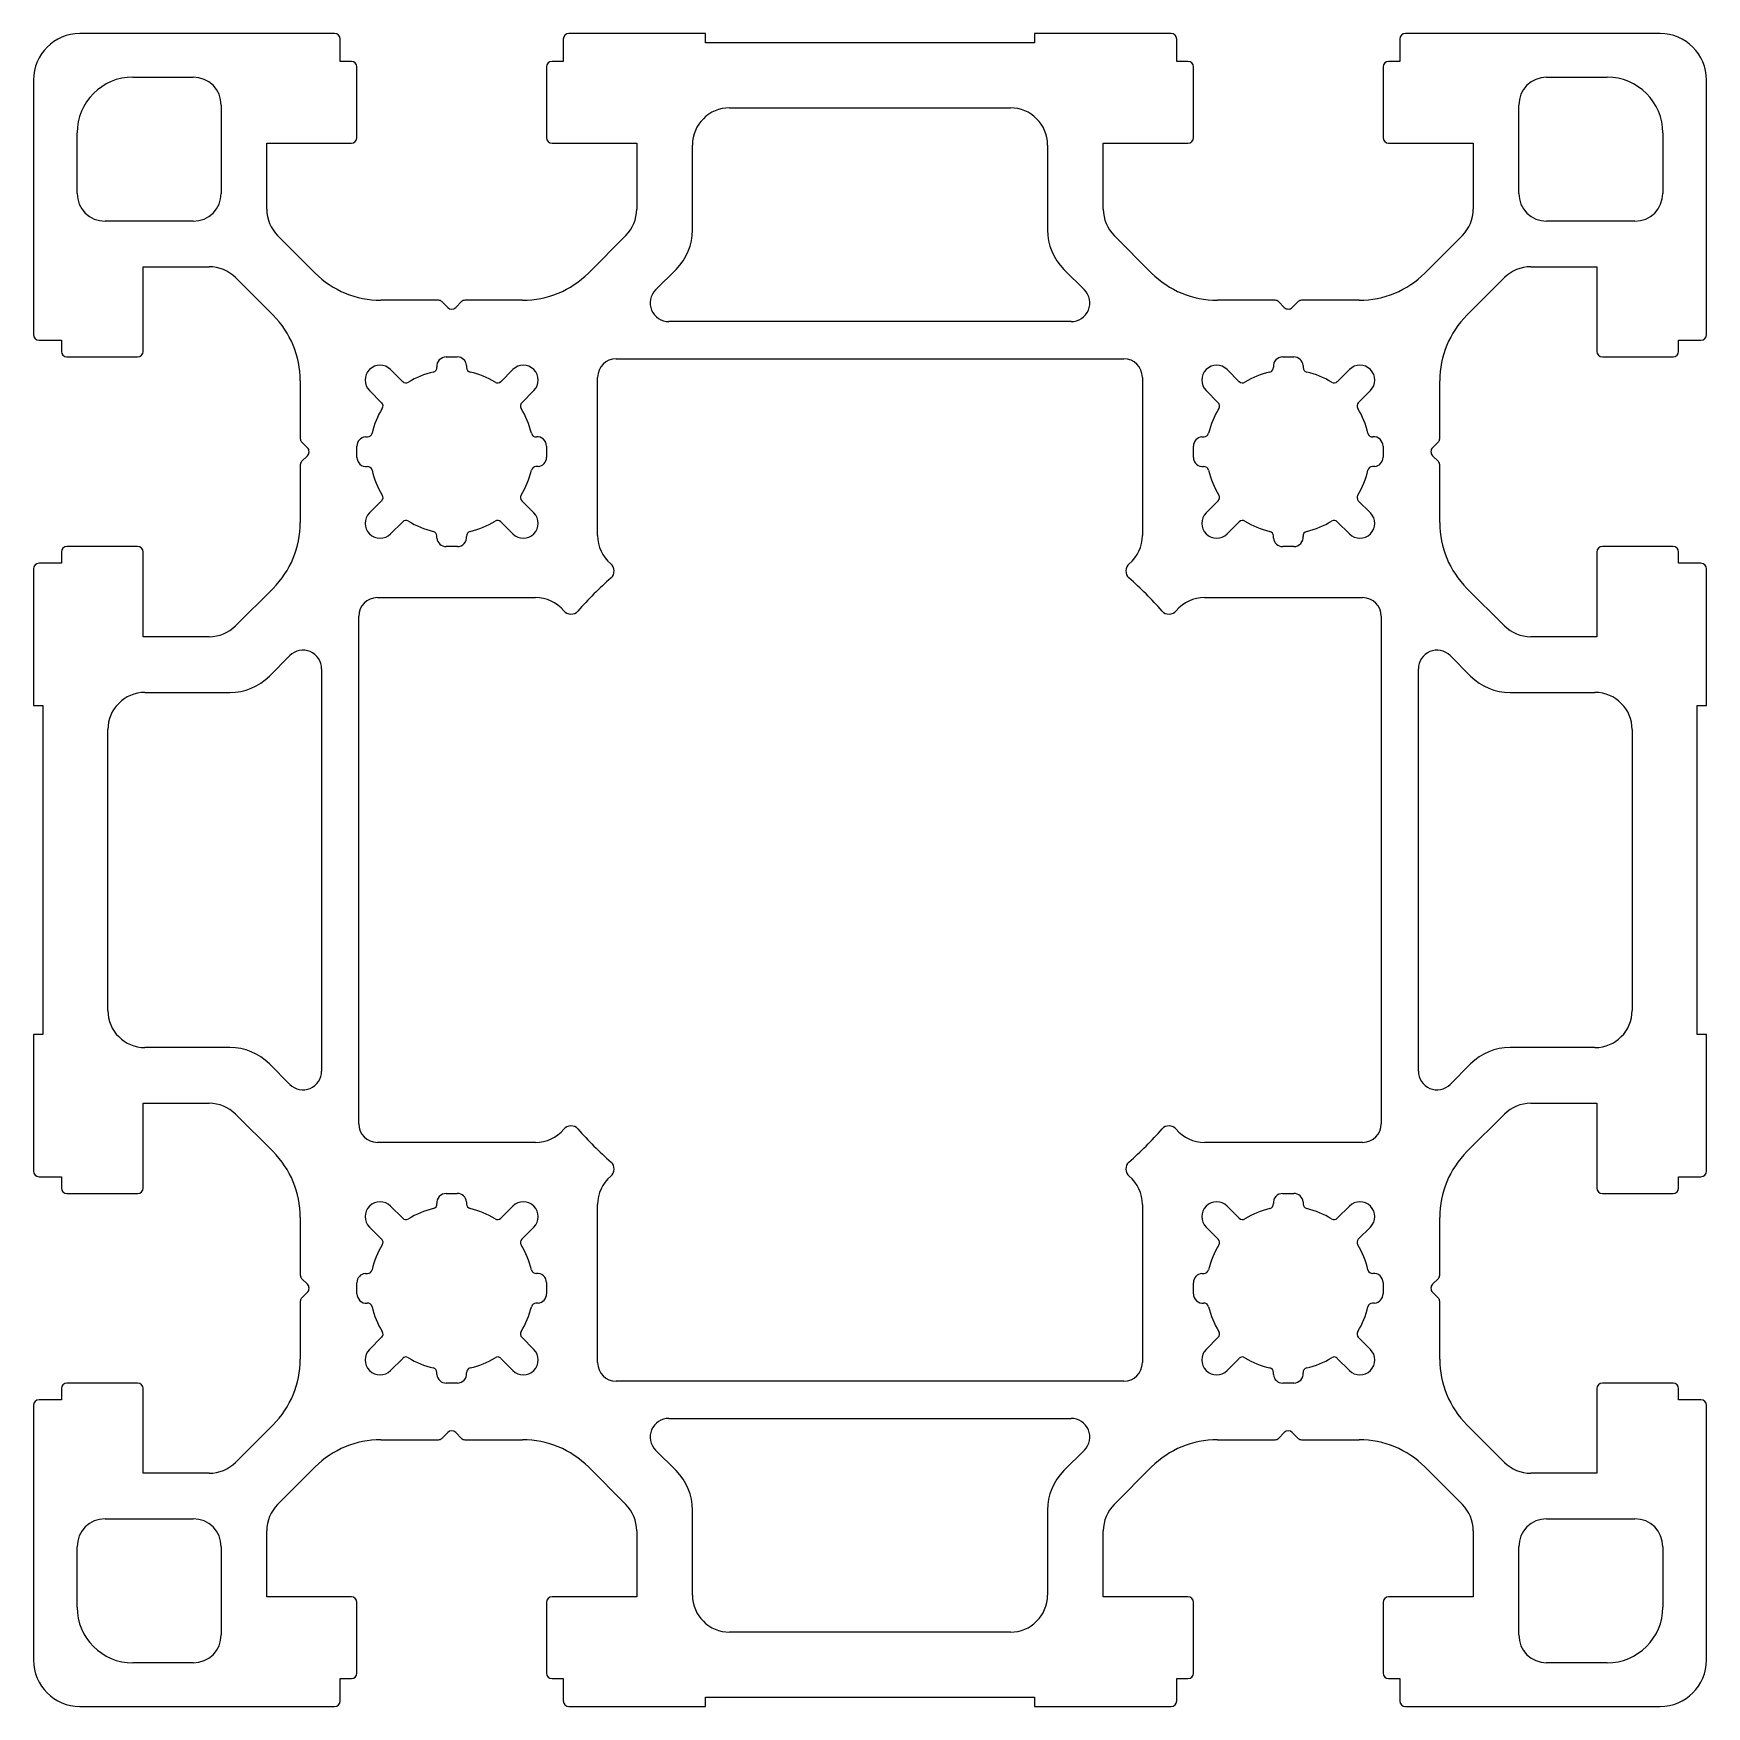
# Model space of a CAD drawing. Extents: x 1871.8 to 1961.8, y 1600.8 to 1690.8.
import ezdxf

# ---------------------------------------------------------------- set-up
doc = ezdxf.new("R2010")
doc.units = 0
doc.layers.get('0').update_dxf_attribs({"linetype": 'CONTINUOUS'})

msp = doc.modelspace()

# ---------------------------------------------------------------- linework, layer by layer
for p, q in [((1888.023, 1690.818), (1874.323, 1690.818)), ((1888.323, 1689.318), (1888.323, 1690.518)), ((1900.323, 1690.518), (1900.323, 1689.318)), ((1907.973, 1690.818), (1900.623, 1690.818)), ((1907.973, 1690.318), (1907.973, 1690.818)), ((1925.673, 1690.318), (1907.973, 1690.318)), ((1933.023, 1690.818), (1925.673, 1690.818)), ((1925.673, 1690.818), (1925.673, 1690.318)), ((1933.323, 1689.318), (1933.323, 1690.518)), ((1945.323, 1690.518), (1945.323, 1689.318)), ((1959.323, 1690.818), (1945.623, 1690.818)), ((1888.923, 1689.318), (1888.323, 1689.318)), ((1900.323, 1689.318), (1899.723, 1689.318)), ((1933.923, 1689.318), (1933.323, 1689.318)), ((1945.323, 1689.318), (1944.723, 1689.318)), ((1877.173, 1688.468), (1880.423, 1688.468)), ((1889.223, 1685.218), (1889.223, 1689.018)), ((1899.423, 1689.018), (1899.423, 1685.218)), ((1934.223, 1685.218), (1934.223, 1689.018)), ((1944.423, 1689.018), (1944.423, 1685.218)), ((1953.223, 1688.468), (1956.473, 1688.468)), ((1871.823, 1688.318), (1871.823, 1674.618)), ((1961.823, 1674.618), (1961.823, 1688.318)), ((1881.923, 1686.968), (1881.923, 1682.218)), ((1909.273, 1686.818), (1924.373, 1686.818)), ((1951.723, 1682.218), (1951.723, 1686.968)), ((1874.173, 1682.218), (1874.173, 1685.468)), ((1884.373, 1681.359), (1884.373, 1684.918)), ((1884.373, 1684.918), (1888.923, 1684.918)), ((1899.723, 1684.918), (1904.273, 1684.918)), ((1904.273, 1684.918), (1904.273, 1681.359)), ((1907.273, 1680.248), (1907.273, 1684.818)), ((1926.373, 1684.818), (1926.373, 1680.248)), ((1929.373, 1681.359), (1929.373, 1684.918)), ((1929.373, 1684.918), (1933.923, 1684.918)), ((1944.723, 1684.918), (1949.273, 1684.918)), ((1949.273, 1684.918), (1949.273, 1681.359)), ((1959.473, 1685.468), (1959.473, 1682.218)), ((1880.423, 1680.718), (1875.673, 1680.718)), ((1957.973, 1680.718), (1953.223, 1680.718)), ((1886.973, 1677.931), (1884.959, 1679.945)), ((1903.688, 1679.945), (1901.673, 1677.931)), ((1931.973, 1677.931), (1929.959, 1679.945)), ((1948.688, 1679.945), (1946.673, 1677.931)), ((1877.723, 1673.718), (1877.723, 1678.268)), ((1877.723, 1678.268), (1881.282, 1678.268)), ((1882.696, 1677.682), (1884.71, 1675.669)), ((1905.293, 1677.025), (1906.395, 1678.127)), ((1927.252, 1678.127), (1928.353, 1677.025)), ((1948.936, 1675.668), (1950.95, 1677.682)), ((1952.365, 1678.268), (1955.923, 1678.268)), ((1955.923, 1678.268), (1955.923, 1673.718)), ((1893.62, 1676.467), (1890.509, 1676.467)), ((1894.111, 1676.079), (1893.796, 1676.393)), ((1894.85, 1676.393), (1894.536, 1676.079)), ((1898.138, 1676.467), (1895.027, 1676.467)), ((1938.62, 1676.467), (1935.509, 1676.467)), ((1939.111, 1676.079), (1938.797, 1676.393)), ((1939.85, 1676.393), (1939.535, 1676.079)), ((1943.138, 1676.467), (1940.027, 1676.467)), ((1927.646, 1675.318), (1906, 1675.318)), ((1872.123, 1674.318), (1873.323, 1674.318)), ((1873.323, 1674.318), (1873.323, 1673.718)), ((1960.323, 1673.718), (1960.323, 1674.318)), ((1960.323, 1674.318), (1961.523, 1674.318)), ((1873.623, 1673.418), (1877.423, 1673.418)), ((1894.021, 1673.418), (1894.623, 1673.418)), ((1903.172, 1673.318), (1930.475, 1673.318)), ((1939.021, 1673.418), (1939.623, 1673.418)), ((1956.223, 1673.418), (1960.023, 1673.418)), ((1891.035, 1672.738), (1891.686, 1672.087)), ((1895.121, 1672.964), (1895.121, 1672.849)), ((1896.961, 1672.087), (1897.611, 1672.738)), ((1902.172, 1663.816), (1902.172, 1672.318)), ((1931.475, 1672.318), (1931.475, 1663.816)), ((1936.035, 1672.738), (1936.686, 1672.087)), ((1940.121, 1672.964), (1940.121, 1672.849)), ((1941.961, 1672.087), (1942.611, 1672.738)), ((1886.175, 1672.133), (1886.175, 1669.022)), ((1890.554, 1670.956), (1889.904, 1671.606)), ((1898.743, 1671.606), (1898.092, 1670.956)), ((1935.554, 1670.956), (1934.904, 1671.606)), ((1943.743, 1671.606), (1943.092, 1670.956)), ((1947.472, 1669.022), (1947.472, 1672.133)), ((1886.248, 1668.845), (1886.563, 1668.53)), ((1889.223, 1668.016), (1889.223, 1668.618)), ((1889.678, 1669.116), (1889.793, 1669.116)), ((1899.423, 1668.62), (1899.423, 1668.018)), ((1934.223, 1668.016), (1934.223, 1668.618)), ((1934.678, 1669.116), (1934.793, 1669.116)), ((1944.423, 1668.62), (1944.423, 1668.018)), ((1947.084, 1668.53), (1947.398, 1668.845)), ((1886.563, 1668.106), (1886.248, 1667.792)), ((1947.398, 1667.792), (1947.084, 1668.106)), ((1886.175, 1667.615), (1886.175, 1664.504)), ((1898.969, 1667.52), (1898.854, 1667.52)), ((1943.969, 1667.52), (1943.854, 1667.52)), ((1947.472, 1664.503), (1947.472, 1667.615)), ((1889.904, 1665.03), (1890.554, 1665.681)), ((1898.092, 1665.681), (1898.743, 1665.03)), ((1934.904, 1665.03), (1935.554, 1665.681)), ((1943.092, 1665.681), (1943.743, 1665.03)), ((1891.686, 1664.549), (1891.035, 1663.899)), ((1897.611, 1663.899), (1896.961, 1664.549)), ((1936.686, 1664.549), (1936.035, 1663.899)), ((1942.611, 1663.899), (1941.961, 1664.549)), ((1877.423, 1663.218), (1873.623, 1663.218)), ((1893.525, 1663.673), (1893.525, 1663.788)), ((1894.626, 1663.218), (1894.023, 1663.218)), ((1938.525, 1663.673), (1938.525, 1663.788)), ((1939.626, 1663.218), (1939.023, 1663.218)), ((1960.023, 1663.218), (1956.223, 1663.218)), ((1873.323, 1662.318), (1872.123, 1662.318)), ((1873.323, 1662.918), (1873.323, 1662.318)), ((1877.723, 1658.368), (1877.723, 1662.918)), ((1955.923, 1662.918), (1955.923, 1658.368)), ((1960.323, 1662.318), (1960.323, 1662.918)), ((1961.523, 1662.318), (1960.323, 1662.318)), ((1871.823, 1662.018), (1871.823, 1654.668)), ((1961.823, 1654.668), (1961.823, 1662.018)), ((1884.711, 1660.968), (1882.696, 1658.954)), ((1950.95, 1658.954), (1948.936, 1660.968)), ((1890.323, 1660.47), (1898.825, 1660.47)), ((1934.822, 1660.47), (1943.323, 1660.47)), ((1889.323, 1632.167), (1889.323, 1659.47)), ((1944.323, 1659.47), (1944.323, 1632.167)), ((1881.282, 1658.368), (1877.723, 1658.368)), ((1955.923, 1658.368), (1952.365, 1658.368)), ((1884.515, 1656.247), (1885.616, 1657.348)), ((1948.03, 1657.348), (1949.132, 1656.247)), ((1887.323, 1656.641), (1887.323, 1634.995)), ((1946.323, 1634.995), (1946.323, 1656.641)), ((1877.823, 1655.368), (1882.393, 1655.368)), ((1951.253, 1655.368), (1955.823, 1655.368)), ((1871.823, 1654.668), (1872.323, 1654.668)), ((1872.323, 1654.668), (1872.323, 1636.968)), ((1961.323, 1636.968), (1961.323, 1654.668)), ((1961.323, 1654.668), (1961.823, 1654.668)), ((1875.823, 1638.268), (1875.823, 1653.368)), ((1957.823, 1653.368), (1957.823, 1638.268)), ((1872.323, 1636.968), (1871.823, 1636.968)), ((1871.823, 1636.968), (1871.823, 1629.618)), ((1882.393, 1636.268), (1877.823, 1636.268)), ((1955.823, 1636.268), (1951.253, 1636.268)), ((1961.823, 1636.968), (1961.323, 1636.968)), ((1961.823, 1629.618), (1961.823, 1636.968)), ((1885.616, 1634.288), (1884.515, 1635.39)), ((1949.132, 1635.39), (1948.03, 1634.288)), ((1877.723, 1628.718), (1877.723, 1633.268)), ((1877.723, 1633.268), (1881.282, 1633.268)), ((1882.696, 1632.682), (1884.71, 1630.669)), ((1948.936, 1630.668), (1950.95, 1632.682)), ((1952.365, 1633.268), (1955.923, 1633.268)), ((1955.923, 1633.268), (1955.923, 1628.718)), ((1898.825, 1631.167), (1890.323, 1631.167)), ((1943.323, 1631.167), (1934.822, 1631.167)), ((1872.123, 1629.318), (1873.323, 1629.318)), ((1873.323, 1629.318), (1873.323, 1628.718)), ((1960.323, 1628.718), (1960.323, 1629.318)), ((1960.323, 1629.318), (1961.523, 1629.318)), ((1873.623, 1628.418), (1877.423, 1628.418)), ((1894.021, 1628.418), (1894.623, 1628.418)), ((1939.021, 1628.418), (1939.623, 1628.418)), ((1956.223, 1628.418), (1960.023, 1628.418)), ((1891.035, 1627.738), (1891.686, 1627.087)), ((1895.121, 1627.964), (1895.121, 1627.849)), ((1896.961, 1627.087), (1897.611, 1627.738)), ((1902.172, 1619.318), (1902.172, 1627.82)), ((1931.475, 1627.82), (1931.475, 1619.318)), ((1936.035, 1627.738), (1936.686, 1627.087)), ((1940.121, 1627.964), (1940.121, 1627.849)), ((1941.961, 1627.087), (1942.611, 1627.738)), ((1886.175, 1627.133), (1886.175, 1624.022)), ((1890.554, 1625.956), (1889.904, 1626.606)), ((1898.743, 1626.606), (1898.092, 1625.956)), ((1935.554, 1625.956), (1934.904, 1626.606)), ((1943.743, 1626.606), (1943.092, 1625.956)), ((1947.472, 1624.022), (1947.472, 1627.133)), ((1886.248, 1623.845), (1886.563, 1623.53)), ((1889.223, 1623.016), (1889.223, 1623.618)), ((1889.678, 1624.116), (1889.793, 1624.116)), ((1899.423, 1623.62), (1899.423, 1623.018)), ((1934.223, 1623.016), (1934.223, 1623.618)), ((1934.678, 1624.116), (1934.793, 1624.116)), ((1944.423, 1623.62), (1944.423, 1623.018)), ((1947.084, 1623.53), (1947.398, 1623.845)), ((1886.563, 1623.106), (1886.248, 1622.792)), ((1947.398, 1622.792), (1947.084, 1623.106)), ((1886.175, 1622.615), (1886.175, 1619.504)), ((1898.969, 1622.52), (1898.854, 1622.52)), ((1943.969, 1622.52), (1943.854, 1622.52)), ((1947.472, 1619.503), (1947.472, 1622.615)), ((1889.904, 1620.03), (1890.554, 1620.681)), ((1898.092, 1620.681), (1898.743, 1620.03)), ((1934.904, 1620.03), (1935.554, 1620.681)), ((1943.092, 1620.681), (1943.743, 1620.03)), ((1891.686, 1619.549), (1891.035, 1618.899)), ((1897.611, 1618.899), (1896.961, 1619.549)), ((1936.686, 1619.549), (1936.035, 1618.899)), ((1942.611, 1618.899), (1941.961, 1619.549)), ((1877.423, 1618.218), (1873.623, 1618.218)), ((1893.525, 1618.673), (1893.525, 1618.788)), ((1894.626, 1618.218), (1894.023, 1618.218)), ((1930.475, 1618.318), (1903.172, 1618.318)), ((1938.525, 1618.673), (1938.525, 1618.788)), ((1939.626, 1618.218), (1939.023, 1618.218)), ((1960.023, 1618.218), (1956.223, 1618.218)), ((1873.323, 1617.318), (1872.123, 1617.318)), ((1873.323, 1617.918), (1873.323, 1617.318)), ((1877.723, 1613.368), (1877.723, 1617.918)), ((1955.923, 1617.918), (1955.923, 1613.368)), ((1960.323, 1617.318), (1960.323, 1617.918)), ((1961.523, 1617.318), (1960.323, 1617.318)), ((1871.823, 1617.018), (1871.823, 1603.318)), ((1961.823, 1603.318), (1961.823, 1617.018)), ((1884.711, 1615.968), (1882.696, 1613.954)), ((1893.796, 1615.243), (1894.111, 1615.558)), ((1894.536, 1615.558), (1894.85, 1615.243)), ((1906, 1616.318), (1927.646, 1616.318)), ((1938.797, 1615.243), (1939.111, 1615.558)), ((1939.535, 1615.558), (1939.85, 1615.243)), ((1950.95, 1613.954), (1948.936, 1615.968)), ((1890.509, 1615.17), (1893.62, 1615.17)), ((1895.027, 1615.17), (1898.138, 1615.17)), ((1906.395, 1613.509), (1905.293, 1614.611)), ((1928.353, 1614.611), (1927.252, 1613.509)), ((1935.509, 1615.17), (1938.62, 1615.17)), ((1940.027, 1615.17), (1943.138, 1615.17)), ((1884.959, 1611.691), (1886.973, 1613.705)), ((1901.673, 1613.705), (1903.688, 1611.691)), ((1929.959, 1611.691), (1931.973, 1613.705)), ((1946.673, 1613.705), (1948.688, 1611.691)), ((1881.282, 1613.368), (1877.723, 1613.368)), ((1955.923, 1613.368), (1952.365, 1613.368)), ((1907.273, 1606.818), (1907.273, 1611.388)), ((1926.373, 1611.388), (1926.373, 1606.818)), ((1875.673, 1610.918), (1880.423, 1610.918)), ((1884.373, 1606.718), (1884.373, 1610.277)), ((1904.273, 1610.277), (1904.273, 1606.718)), ((1929.373, 1606.718), (1929.373, 1610.277)), ((1949.273, 1610.277), (1949.273, 1606.718)), ((1953.223, 1610.918), (1957.973, 1610.918)), ((1874.173, 1606.168), (1874.173, 1609.418)), ((1881.923, 1609.418), (1881.923, 1604.668)), ((1951.723, 1604.668), (1951.723, 1609.418)), ((1959.473, 1609.418), (1959.473, 1606.168)), ((1888.923, 1606.718), (1884.373, 1606.718)), ((1904.273, 1606.718), (1899.723, 1606.718)), ((1933.923, 1606.718), (1929.373, 1606.718)), ((1949.273, 1606.718), (1944.723, 1606.718)), ((1889.223, 1602.618), (1889.223, 1606.418)), ((1899.423, 1606.418), (1899.423, 1602.618)), ((1934.223, 1602.618), (1934.223, 1606.418)), ((1944.423, 1606.418), (1944.423, 1602.618)), ((1924.373, 1604.818), (1909.273, 1604.818)), ((1880.423, 1603.168), (1877.173, 1603.168)), ((1956.473, 1603.168), (1953.223, 1603.168)), ((1888.323, 1601.118), (1888.323, 1602.318)), ((1888.323, 1602.318), (1888.923, 1602.318)), ((1899.723, 1602.318), (1900.323, 1602.318)), ((1900.323, 1602.318), (1900.323, 1601.118)), ((1933.323, 1601.118), (1933.323, 1602.318)), ((1933.323, 1602.318), (1933.923, 1602.318)), ((1944.723, 1602.318), (1945.323, 1602.318)), ((1945.323, 1602.318), (1945.323, 1601.118)), ((1907.973, 1600.818), (1907.973, 1601.318)), ((1907.973, 1601.318), (1925.673, 1601.318)), ((1925.673, 1601.318), (1925.673, 1600.818)), ((1874.323, 1600.818), (1888.023, 1600.818)), ((1900.623, 1600.818), (1907.973, 1600.818)), ((1925.673, 1600.818), (1933.023, 1600.818)), ((1945.623, 1600.818), (1959.323, 1600.818))]:
    msp.add_line(p, q)
for centre, radius, start, end in [((1874.323, 1688.318), 2.5, 90, 180), ((1888.023, 1690.518), 0.3, 0, 90), ((1900.623, 1690.518), 0.3, 90, 180), ((1933.023, 1690.518), 0.3, 0, 90), ((1945.623, 1690.518), 0.3, 90, 180), ((1959.323, 1688.318), 2.5, 0, 90), ((1888.923, 1689.018), 0.3, 0, 90), ((1899.723, 1689.018), 0.3, 90, 180), ((1933.923, 1689.018), 0.3, 0, 90), ((1944.723, 1689.018), 0.3, 90, 180), ((1877.173, 1685.468), 3, 90, 180), ((1880.423, 1686.968), 1.5, 0, 90), ((1953.223, 1686.968), 1.5, 90, 180), ((1956.473, 1685.468), 3, 0, 90), ((1909.273, 1684.818), 2, 90, 180), ((1924.373, 1684.818), 2, 0, 90), ((1888.923, 1685.218), 0.3, 270, 360), ((1899.723, 1685.218), 0.3, 180, 270), ((1933.923, 1685.218), 0.3, 270, 360), ((1944.723, 1685.218), 0.3, 180, 270), ((1875.673, 1682.218), 1.5, 180, 270), ((1880.423, 1682.218), 1.5, 270, 0), ((1953.223, 1682.218), 1.5, 180, 270), ((1957.973, 1682.218), 1.5, 270, 0), ((1886.373, 1681.359), 2, 180, 225.0017), ((1902.273, 1681.359), 2, 314.9983, 0), ((1931.373, 1681.359), 2, 180, 225.0017), ((1947.273, 1681.359), 2, 314.9983, 0), ((1904.273, 1680.248), 3, 315, 0), ((1929.373, 1680.248), 3, 180, 225), ((1881.282, 1676.268), 2, 45.00173, 90), ((1890.509, 1681.467), 5, 225.0017, 270), ((1898.138, 1681.467), 5, 270, 314.9983), ((1935.509, 1681.467), 5, 225.0017, 270), ((1943.138, 1681.467), 5, 270, 314.9983), ((1952.365, 1676.268), 2, 90, 134.99827), ((1906, 1676.318), 1, 135, 270), ((1927.646, 1676.318), 1, 270, 45), ((1893.62, 1676.217), 0.25, 45.01138, 90), ((1894.323, 1676.291), 0.3, 225.01138, 315.01138), ((1895.027, 1676.217), 0.25, 90, 135.01138), ((1938.62, 1676.217), 0.25, 44.98862, 90), ((1939.323, 1676.291), 0.3, 224.98862, 314.98862), ((1940.027, 1676.217), 0.25, 90, 134.98862), ((1881.175, 1672.133), 5, 0.0026, 45.00349), ((1952.472, 1672.133), 5, 135.00003, 180.00002), ((1872.123, 1674.618), 0.3, 180, 270), ((1961.523, 1674.618), 0.3, 270, 0), ((1873.623, 1673.718), 0.3, 180, 270), ((1877.423, 1673.718), 0.3, 270, 0), ((1894.022, 1672.918), 0.5, 90.13172, 185.32189), ((1894.623, 1672.918), 0.5, 5.2387, 90), ((1903.172, 1672.318), 1, 90, 180), ((1930.475, 1672.318), 1, 0, 90), ((1939.022, 1672.918), 0.5, 90.13172, 185.32189), ((1939.623, 1672.918), 0.5, 5.2387, 90), ((1956.223, 1673.718), 0.3, 180, 270), ((1960.023, 1673.718), 0.3, 270, 0), ((1890.469, 1672.172), 0.8, 45.0039, 225), ((1894.323, 1668.318), 4.4, 103.02389, 121.94934), ((1893.275, 1672.849), 0.25, 283.02389, 5.33425), ((1895.371, 1672.849), 0.25, 180, 256.97611), ((1894.323, 1668.318), 4.4, 58.05066, 76.97611), ((1898.177, 1672.172), 0.8, 315.00237, 134.99868), ((1935.469, 1672.172), 0.8, 45.0039, 225), ((1939.323, 1668.318), 4.4, 103.02389, 121.94934), ((1938.275, 1672.849), 0.25, 283.02389, 5.33425), ((1940.371, 1672.849), 0.25, 180, 256.97611), ((1939.323, 1668.318), 4.4, 58.05066, 76.97611), ((1943.177, 1672.172), 0.8, 315.00237, 134.99868), ((1891.863, 1672.264), 0.25, 225.00195, 301.94934), ((1896.784, 1672.264), 0.25, 238.05066, 314.99868), ((1936.863, 1672.264), 0.25, 225.00195, 301.94934), ((1941.784, 1672.264), 0.25, 238.05066, 314.99868), ((1894.323, 1668.318), 4.4, 148.0507, 166.97611), ((1890.378, 1670.779), 0.25, 328.0507, 44.99826), ((1898.269, 1670.779), 0.25, 135.00237, 211.9493), ((1894.323, 1668.318), 4.4, 13.02389, 31.9493), ((1939.323, 1668.318), 4.4, 148.0507, 166.97611), ((1935.378, 1670.779), 0.25, 328.0507, 44.99826), ((1943.269, 1670.779), 0.25, 135.00237, 211.9493), ((1939.323, 1668.318), 4.4, 13.02389, 31.9493), ((1886.425, 1669.022), 0.25, 180.00129, 225.02276), ((1889.723, 1668.618), 0.5, 95.2387, 180), ((1889.793, 1669.366), 0.25, 270, 346.97611), ((1898.854, 1669.366), 0.25, 193.02389, 275.33425), ((1898.923, 1668.619), 0.5, 0.13172, 95.32189), ((1934.723, 1668.618), 0.5, 95.2387, 180), ((1934.793, 1669.366), 0.25, 270, 346.97611), ((1943.854, 1669.366), 0.25, 193.02389, 275.33425), ((1943.923, 1668.619), 0.5, 0.13172, 95.32189), ((1947.222, 1669.022), 0.25, 314.97724, 359.99871), ((1886.425, 1667.615), 0.25, 134.98862, 179.99871), ((1886.351, 1668.318), 0.3, 314.98862, 45.02276), ((1889.723, 1668.017), 0.5, 180.13172, 275.32189), ((1898.923, 1668.018), 0.5, 275.2387, 0), ((1934.723, 1668.017), 0.5, 180.13172, 275.32189), ((1943.923, 1668.018), 0.5, 275.2387, 0), ((1947.296, 1668.318), 0.3, 134.97724, 225.01138), ((1947.222, 1667.615), 0.25, 0.00129, 45.01138), ((1889.793, 1667.27), 0.25, 13.02389, 95.33425), ((1894.323, 1668.318), 4.4, 193.02389, 211.9493), ((1894.323, 1668.318), 4.4, 328.0507, 346.97611), ((1898.854, 1667.27), 0.25, 90, 166.97611), ((1934.793, 1667.27), 0.25, 13.02389, 95.33425), ((1939.323, 1668.318), 4.4, 193.02389, 211.9493), ((1939.323, 1668.318), 4.4, 328.0507, 346.97611), ((1943.854, 1667.27), 0.25, 90, 166.97611), ((1890.378, 1665.858), 0.25, 315.00191, 31.9493), ((1898.269, 1665.858), 0.25, 148.0507, 224.99803), ((1935.378, 1665.858), 0.25, 315.00191, 31.9493), ((1943.269, 1665.858), 0.25, 148.0507, 224.99803), ((1890.469, 1664.464), 0.8, 135.00191, 314.99913), ((1898.177, 1664.464), 0.8, 225.00172, 44.99803), ((1935.469, 1664.464), 0.8, 135.00191, 314.99913), ((1943.177, 1664.464), 0.8, 225.00172, 44.99803), ((1881.175, 1664.504), 5, 315.00003, 0.00002), ((1891.863, 1664.373), 0.25, 58.05066, 134.99822), ((1894.323, 1668.318), 4.4, 238.05066, 256.97611), ((1894.323, 1668.318), 4.4, 283.02389, 301.94934), ((1896.784, 1664.373), 0.25, 45.00172, 121.94934), ((1936.863, 1664.373), 0.25, 58.05066, 134.99822), ((1939.323, 1668.318), 4.4, 238.05066, 256.97611), ((1939.323, 1668.318), 4.4, 283.02389, 301.94934), ((1941.784, 1664.373), 0.25, 45.00172, 121.94934), ((1952.472, 1664.504), 5, 180.0026, 225.00423), ((1873.623, 1662.918), 0.3, 90, 180), ((1877.423, 1662.918), 0.3, 0, 90), ((1893.275, 1663.788), 0.25, 360, 76.97611), ((1894.023, 1663.718), 0.5, 185.2387, 270), ((1894.624, 1663.718), 0.5, 270.13172, 5.32189), ((1895.371, 1663.788), 0.25, 103.02389, 185.33425), ((1904.172, 1663.816), 2, 180, 229.8499), ((1929.475, 1663.816), 2, 310.14713, 360), ((1938.275, 1663.788), 0.25, 360, 76.97611), ((1939.023, 1663.718), 0.5, 185.2387, 270), ((1939.624, 1663.718), 0.5, 270.13172, 5.32189), ((1940.371, 1663.788), 0.25, 103.02389, 185.33425), ((1956.223, 1662.918), 0.3, 90, 180), ((1960.023, 1662.918), 0.3, 0, 90), ((1872.123, 1662.018), 0.3, 90, 180), ((1961.523, 1662.018), 0.3, 0, 90), ((1916.823, 1645.818), 21, 131.56107, 138.43828), ((1902.56, 1661.906), 0.5, 311.56107, 49.8499), ((1931.087, 1661.906), 0.5, 130.14713, 228.43859), ((1916.823, 1645.818), 21, 41.56132, 48.43859), ((1890.323, 1659.47), 1, 90, 180), ((1898.825, 1658.47), 2, 40.15001, 90), ((1900.736, 1660.082), 0.5, 220.15001, 318.43828), ((1932.911, 1660.082), 0.5, 221.56132, 319.85334), ((1934.822, 1658.47), 2, 90, 139.85334), ((1943.323, 1659.47), 1, 0, 90), ((1881.282, 1660.368), 2, 270, 314.9979), ((1952.365, 1660.368), 2, 225.0021, 270), ((1886.323, 1656.641), 1, 0, 135), ((1947.323, 1656.641), 1, 45, 180), ((1882.393, 1658.368), 3, 270, 315), ((1951.253, 1658.368), 3, 225, 270), ((1877.823, 1653.368), 2, 90, 180), ((1955.823, 1653.368), 2, 0, 90), ((1877.823, 1638.268), 2, 180, 270), ((1955.823, 1638.268), 2, 270, 0), ((1882.393, 1633.268), 3, 45, 90), ((1951.253, 1633.268), 3, 90, 135), ((1886.323, 1634.995), 1, 225, 360), ((1947.323, 1634.995), 1, 180, 315), ((1881.282, 1631.268), 2, 45.0021, 90), ((1952.365, 1631.268), 2, 90, 134.9979), ((1890.323, 1632.167), 1, 180, 270), ((1898.825, 1633.167), 2, 270, 319.84999), ((1900.736, 1631.555), 0.5, 41.56172, 139.84999), ((1916.823, 1645.818), 21, 221.56172, 228.43893), ((1916.823, 1645.818), 21, 311.56141, 318.43868), ((1932.911, 1631.555), 0.5, 40.14666, 138.43868), ((1934.822, 1633.167), 2, 220.14666, 270), ((1943.323, 1632.167), 1, 270, 360), ((1881.175, 1627.133), 5, 0.0026, 45.00423), ((1902.56, 1629.731), 0.5, 310.1501, 48.43893), ((1931.087, 1629.731), 0.5, 131.56141, 229.85287), ((1952.472, 1627.133), 5, 135.00003, 180.00002), ((1872.123, 1629.618), 0.3, 180, 270), ((1904.172, 1627.82), 2, 130.1501, 180), ((1929.475, 1627.82), 2, 0, 49.85287), ((1961.523, 1629.618), 0.3, 270, 0), ((1873.623, 1628.718), 0.3, 180, 270), ((1877.423, 1628.718), 0.3, 270, 0), ((1894.022, 1627.918), 0.5, 90.13172, 185.32189), ((1894.623, 1627.918), 0.5, 5.2387, 90), ((1939.022, 1627.918), 0.5, 90.13172, 185.32189), ((1939.623, 1627.918), 0.5, 5.2387, 90), ((1956.223, 1628.718), 0.3, 180, 270), ((1960.023, 1628.718), 0.3, 270, 0), ((1890.469, 1627.172), 0.8, 45.0039, 225), ((1894.323, 1623.318), 4.4, 103.02389, 121.94934), ((1893.275, 1627.849), 0.25, 283.02389, 5.33425), ((1895.371, 1627.849), 0.25, 180, 256.97611), ((1894.323, 1623.318), 4.4, 58.05066, 76.97611), ((1898.177, 1627.172), 0.8, 315.00237, 134.99868), ((1935.469, 1627.172), 0.8, 45.0039, 225), ((1939.323, 1623.318), 4.4, 103.02389, 121.94934), ((1938.275, 1627.849), 0.25, 283.02389, 5.33425), ((1940.371, 1627.849), 0.25, 180, 256.97611), ((1939.323, 1623.318), 4.4, 58.05066, 76.97611), ((1943.177, 1627.172), 0.8, 315.00237, 134.99868), ((1891.863, 1627.264), 0.25, 225.00195, 301.94934), ((1896.784, 1627.264), 0.25, 238.05066, 314.99868), ((1936.863, 1627.264), 0.25, 225.00195, 301.94934), ((1941.784, 1627.264), 0.25, 238.05066, 314.99868), ((1894.323, 1623.318), 4.4, 148.0507, 166.97611), ((1890.378, 1625.779), 0.25, 328.0507, 44.99826), ((1898.269, 1625.779), 0.25, 135.00237, 211.9493), ((1894.323, 1623.318), 4.4, 13.02389, 31.9493), ((1939.323, 1623.318), 4.4, 148.0507, 166.97611), ((1935.378, 1625.779), 0.25, 328.0507, 44.99826), ((1943.269, 1625.779), 0.25, 135.00237, 211.9493), ((1939.323, 1623.318), 4.4, 13.02389, 31.9493), ((1886.425, 1624.022), 0.25, 180.00129, 225.01138), ((1889.723, 1623.618), 0.5, 95.2387, 180), ((1889.793, 1624.366), 0.25, 270, 346.97611), ((1898.854, 1624.366), 0.25, 193.02389, 275.33425), ((1898.923, 1623.619), 0.5, 0.13172, 95.32189), ((1934.723, 1623.618), 0.5, 95.2387, 180), ((1934.793, 1624.366), 0.25, 270, 346.97611), ((1943.854, 1624.366), 0.25, 193.02389, 275.33425), ((1943.923, 1623.619), 0.5, 0.13172, 95.32189), ((1947.222, 1624.022), 0.25, 314.98862, 359.99871), ((1886.425, 1622.615), 0.25, 134.97724, 179.99871), ((1886.351, 1623.318), 0.3, 314.97724, 45.01138), ((1889.723, 1623.017), 0.5, 180.13172, 275.32189), ((1898.923, 1623.018), 0.5, 275.2387, 0), ((1934.723, 1623.017), 0.5, 180.13172, 275.32189), ((1943.923, 1623.018), 0.5, 275.2387, 0), ((1947.296, 1623.318), 0.3, 134.98862, 225.02276), ((1947.222, 1622.615), 0.25, 0.00129, 45.02276), ((1889.793, 1622.27), 0.25, 13.02389, 95.33425), ((1894.323, 1623.318), 4.4, 193.02389, 211.9493), ((1894.323, 1623.318), 4.4, 328.0507, 346.97611), ((1898.854, 1622.27), 0.25, 90, 166.97611), ((1934.793, 1622.27), 0.25, 13.02389, 95.33425), ((1939.323, 1623.318), 4.4, 193.02389, 211.9493), ((1939.323, 1623.318), 4.4, 328.0507, 346.97611), ((1943.854, 1622.27), 0.25, 90, 166.97611), ((1890.378, 1620.858), 0.25, 315.00191, 31.9493), ((1898.269, 1620.858), 0.25, 148.0507, 224.99803), ((1935.378, 1620.858), 0.25, 315.00191, 31.9493), ((1943.269, 1620.858), 0.25, 148.0507, 224.99803), ((1890.469, 1619.464), 0.8, 135.00191, 314.99913), ((1898.177, 1619.464), 0.8, 225.00172, 44.99803), ((1935.469, 1619.464), 0.8, 135.00191, 314.99913), ((1943.177, 1619.464), 0.8, 225.00172, 44.99803), ((1881.175, 1619.504), 5, 315.00003, 0.00002), ((1891.863, 1619.373), 0.25, 58.05066, 134.99822), ((1894.323, 1623.318), 4.4, 238.05066, 256.97611), ((1894.323, 1623.318), 4.4, 283.02389, 301.94934), ((1896.784, 1619.373), 0.25, 45.00172, 121.94934), ((1903.172, 1619.318), 1, 180, 270), ((1930.475, 1619.318), 1, 270, 0), ((1936.863, 1619.373), 0.25, 58.05066, 134.99822), ((1939.323, 1623.318), 4.4, 238.05066, 256.97611), ((1939.323, 1623.318), 4.4, 283.02389, 301.94934), ((1941.784, 1619.373), 0.25, 45.00172, 121.94934), ((1952.472, 1619.504), 5, 180.0026, 225.00349), ((1873.623, 1617.918), 0.3, 90, 180), ((1877.423, 1617.918), 0.3, 0, 90), ((1893.275, 1618.788), 0.25, 360, 76.97611), ((1894.023, 1618.718), 0.5, 185.2387, 270), ((1894.624, 1618.718), 0.5, 270.13172, 5.32189), ((1895.371, 1618.788), 0.25, 103.02389, 185.33425), ((1938.275, 1618.788), 0.25, 360, 76.97611), ((1939.023, 1618.718), 0.5, 185.2387, 270), ((1939.624, 1618.718), 0.5, 270.13172, 5.32189), ((1940.371, 1618.788), 0.25, 103.02389, 185.33425), ((1956.223, 1617.918), 0.3, 90, 180), ((1960.023, 1617.918), 0.3, 0, 90), ((1872.123, 1617.018), 0.3, 90, 180), ((1961.523, 1617.018), 0.3, 0, 90), ((1894.323, 1615.346), 0.3, 44.98862, 134.98862), ((1906, 1615.318), 1, 90, 225), ((1927.646, 1615.318), 1, 315, 90), ((1939.323, 1615.346), 0.3, 45.01138, 135.01138), ((1890.509, 1610.17), 5, 90, 134.9983), ((1893.62, 1615.42), 0.25, 270, 314.98862), ((1895.027, 1615.42), 0.25, 224.98862, 270), ((1898.138, 1610.17), 5, 45.0017, 90), ((1935.509, 1610.17), 5, 90, 134.9983), ((1938.62, 1615.42), 0.25, 270, 315.01138), ((1940.027, 1615.42), 0.25, 225.01138, 270), ((1943.138, 1610.17), 5, 45.0017, 90), ((1881.282, 1615.368), 2, 270, 314.99827), ((1952.365, 1615.368), 2, 225.00173, 270), ((1904.273, 1611.388), 3, 360, 45), ((1929.373, 1611.388), 3, 135, 180), ((1886.373, 1610.277), 2, 134.9983, 180), ((1902.273, 1610.277), 2, 360, 45.0017), ((1931.373, 1610.277), 2, 134.9983, 180), ((1947.273, 1610.277), 2, 360, 45.0017), ((1875.673, 1609.418), 1.5, 90, 180), ((1880.423, 1609.418), 1.5, 0, 90), ((1953.223, 1609.418), 1.5, 90, 180), ((1957.973, 1609.418), 1.5, 0, 90), ((1888.923, 1606.418), 0.3, 0, 90), ((1899.723, 1606.418), 0.3, 90, 180), ((1909.273, 1606.818), 2, 180, 270), ((1924.373, 1606.818), 2, 270, 360), ((1933.923, 1606.418), 0.3, 0, 90), ((1944.723, 1606.418), 0.3, 90, 180), ((1877.173, 1606.168), 3, 180, 270), ((1956.473, 1606.168), 3, 270, 360), ((1880.423, 1604.668), 1.5, 270, 0), ((1953.223, 1604.668), 1.5, 180, 270), ((1874.323, 1603.318), 2.5, 180, 270), ((1959.323, 1603.318), 2.5, 270, 360), ((1888.923, 1602.618), 0.3, 270, 0), ((1899.723, 1602.618), 0.3, 180, 270), ((1933.923, 1602.618), 0.3, 270, 0), ((1944.723, 1602.618), 0.3, 180, 270), ((1888.023, 1601.118), 0.3, 270, 0), ((1900.623, 1601.118), 0.3, 180, 270), ((1933.023, 1601.118), 0.3, 270, 0), ((1945.623, 1601.118), 0.3, 180, 270)]:
    msp.add_arc(centre, radius, start, end)

doc.saveas('drawing.dxf')
